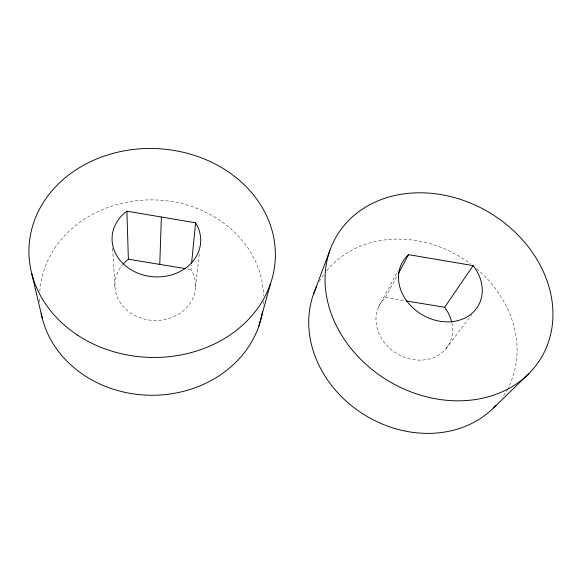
<?xml version="1.0" encoding="UTF-8"?>
<svg xmlns="http://www.w3.org/2000/svg" width="582" height="582" viewBox="0 0 582 582"><rect width="100%" height="100%" fill="white"/><g stroke="black" fill="none" stroke-linecap="round" stroke-linejoin="round"><path stroke-width="0.44" stroke-dasharray="2.91 2.18" d="M123.537 263.675A40.318 34.971 1.6 0 0 126.134 309.493A40.318 34.971 1.6 0 0 178.769 314.062A40.318 34.971 1.6 0 0 190.954 269.517L191.405 265.028M195.516 287.261L199.451 252.479M378.475 307.245L398.073 270.521M451.894 323.01A39.867 33.792 31.3 0 1 404.272 357.195A39.867 33.792 31.3 0 1 385.473 297.533L397.426 275.301M446.059 348.56L471.711 314.731M385.473 297.533L404.301 300.632M187.397 268.935L190.954 269.517M112.595 248.412L114.967 286.744M263.544 301.301A111.991 97.681 0.9 0 1 263.166 306.619M39.765 301.905A111.991 97.681 0.9 0 1 39.634 297.533M39.823 291.422A111.991 97.681 0.9 0 1 153.772 199.902A111.991 97.681 0.9 0 1 263.581 295.998M319.292 281.528A108.448 92.356 32 0 1 323.541 274.857M326.728 270.681A108.448 92.356 32 0 1 470.576 263.893M476.6 268.688A108.448 92.356 32 0 1 508.086 388.056M507.671 388.856A108.448 92.356 32 0 1 501.859 398.183"/><path stroke-width="0.87" d="M159.766 264.395L161.367 217.021M191.58 263.231L195.596 222.811L126.891 211.186A44.341 37.328 3.3 0 0 121.012 261.471A44.341 37.328 3.3 0 0 180.129 271.481A44.341 37.328 3.3 0 0 195.596 222.811M258.925 325.905L270.477 283.718M313.407 294.427L329.834 250.616M398.284 273.707L408.528 254.654L473.137 265.618A43.723 35.858 30.1 0 1 468.532 315.968A43.723 35.858 30.1 0 1 411.227 306.248A43.723 35.858 30.1 0 1 408.528 254.654M451.719 322.217A39.867 33.792 31.3 0 0 444.641 307.281L473.137 265.618M493.543 407.902L528.689 373.797M406.091 300.93L444.641 307.281M123.537 263.675A40.318 34.971 1.6 0 1 128.375 259.237L185.614 268.644M31.763 273.656L42.326 318.463M126.891 211.186L128.375 259.237M262.46 311.916A111.991 97.681 0.9 0 1 152.877 395.251A111.991 97.681 0.9 0 1 41.162 313.262M495.922 405.428A108.448 92.356 32 0 1 360.884 412.58A108.448 92.356 32 0 1 316.826 286.206M77.493 335.101A123.26 104.447 2.7 0 0 274.384 267.844A123.26 104.447 2.7 0 0 104.593 155.954A123.26 104.447 2.7 0 0 77.493 335.101M339.641 331.827A119.034 98.169 30.7 0 0 537.011 364.121A119.034 98.169 30.7 0 0 440.305 194.483A119.034 98.169 30.7 0 0 339.641 331.827"/></g></svg>
